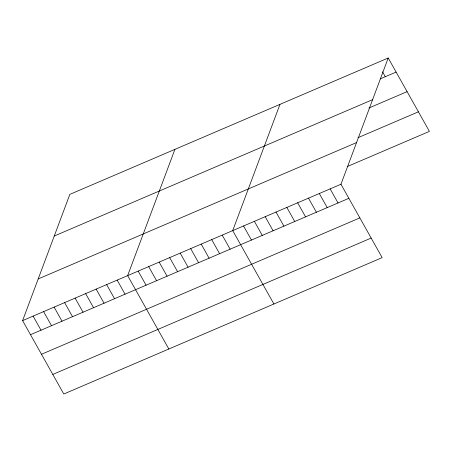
<?xml version="1.0" encoding="UTF-8"?>
<svg xmlns="http://www.w3.org/2000/svg" width="452" height="452" viewBox="0 0 452 452"><rect width="100%" height="100%" fill="white"/><g stroke="black" fill="none" stroke-linecap="round" stroke-linejoin="round"><path stroke-width="0.68" d="M388.212 57.992L340.961 184.241L382.149 257.634L63.788 394.008L22.6 320.615L69.851 194.366L388.212 57.992L429.4 131.385L347.26 166.568M174.913 149.358L127.656 275.613L168.845 349.006M279.969 104.355L232.718 230.61L273.906 304.004M380.2 78.897L396.116 72.077M54.257 236.029L372.617 99.655M368.9 108.011L407.099 91.649M357.927 137.724L418.416 111.813M38.194 278.952L356.555 142.578M22.6 320.615L340.961 184.241M30.504 334.7L348.865 198.326M41.488 354.272L359.848 217.898M52.805 374.437L371.165 238.063M382.545 71.811L385.29 76.71M330.135 188.879L338.039 202.965M319.31 193.518L327.214 207.598M308.49 198.151L316.394 212.237M297.665 202.79L305.569 216.875M286.839 207.423L294.744 221.508M276.014 212.061L283.918 226.147M265.188 216.7L273.093 230.786M254.369 221.333L262.273 235.419M243.543 225.972L251.448 240.057M222.214 235.108L230.119 249.193M211.705 239.611L219.61 253.696M201.202 244.108L209.106 258.194M190.693 248.611L198.597 262.697M180.19 253.109L188.094 267.194M169.681 257.612L177.585 271.697M159.177 262.109L167.082 276.195M148.668 266.612L156.573 280.698M138.165 271.11L146.069 285.195M117.153 280.11L125.057 294.195M106.649 284.613L114.554 298.699M96.14 289.11L104.045 303.196M85.637 293.614L93.541 307.699M75.128 298.111L83.032 312.196M64.625 302.614L72.529 316.699M54.116 307.111L62.02 321.197M43.612 311.614L51.517 325.7M33.103 316.112L41.008 330.197"/></g></svg>
